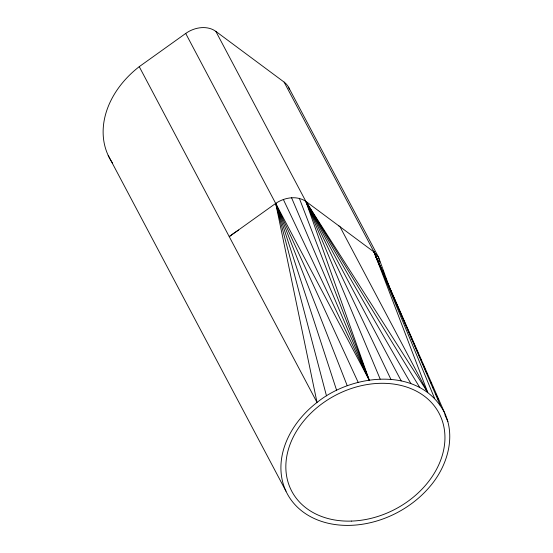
<?xml version="1.0" encoding="UTF-8"?>
<svg xmlns="http://www.w3.org/2000/svg" width="553" height="553" viewBox="0 0 553 553"><rect width="100%" height="100%" fill="white"/><g stroke="black" fill="none" stroke-linecap="round" stroke-linejoin="round"><path stroke-width="0.83" d="M112.618 163.135A88.494 68.282 -27.9 0 1 139.245 66.664L185.704 33.443A24.857 19.182 -27.9 0 1 215.836 31.376L284.104 82.086A24.857 19.182 -27.9 0 1 289.502 89.434M391.51 292.82L378.501 257.11L374.091 252.05L305.83 201.34C296.574 195.264 284.449 197.49 275.691 203.407L229.232 236.629A88.494 68.282 -27.9 0 1 238.689 230.048M444.819 413.264C420.563 365.81 352.793 373.448 317.028 402.446A88.494 68.282 -27.9 0 0 303.03 511.912A88.494 68.282 -27.9 0 0 430.04 486.398C446.831 466.76 456.066 437.824 444.819 413.264L374.091 252.05L284.104 82.086M418.033 353.042L374.091 252.05L427.759 392.512L305.83 201.34L215.836 31.376M419.789 387.501L305.83 201.34L369.197 380.063L185.704 33.443M410.886 383.595L305.83 201.34L380.174 379.082M288.507 87.146L378.501 257.11L379.835 261.949M427.759 392.512L339.964 226.695A88.494 68.282 -27.9 0 0 338.588 225.707M401.202 380.858L305.83 201.34L390.909 379.344M139.245 66.664L317.028 402.446L275.691 203.407L358.144 382.282M108.181 155.386L285.97 491.168M283.302 199.391L369.197 380.063L299.325 198.292M419.063 355.406L419.748 356.982M420.439 358.565L421.469 360.929M422.153 362.505L425.243 369.611M425.928 371.187L426.957 373.551M430.393 381.446L431.423 383.81M432.792 386.969L433.483 388.545M435.882 394.068L436.911 396.432M437.603 398.015L438.633 400.379M444.812 414.584L447.895 421.683M377.132 260.11L374.091 252.05L440.382 405.508M291.5 197.615L369.197 380.063M378.28 262.447L374.091 252.05L383.823 275.069M384.494 276.652L385.496 279.037M386.167 280.62L387.176 283.005M374.091 252.05L434.665 398.554M378.923 264.044L379.89 266.442M326.484 395.872L275.691 203.407L347.222 385.704M382.953 270.839L383.844 273.265M385.033 276.5L385.925 278.919M386.817 281.346L387.708 283.772M275.691 203.407L336.604 390.252M351.473 521.085A83.33 64.3 -27.9 0 0 440.188 415.531A83.33 64.3 -27.9 0 0 304.523 420.024A83.33 64.3 -27.9 0 0 351.473 521.085"/></g></svg>
